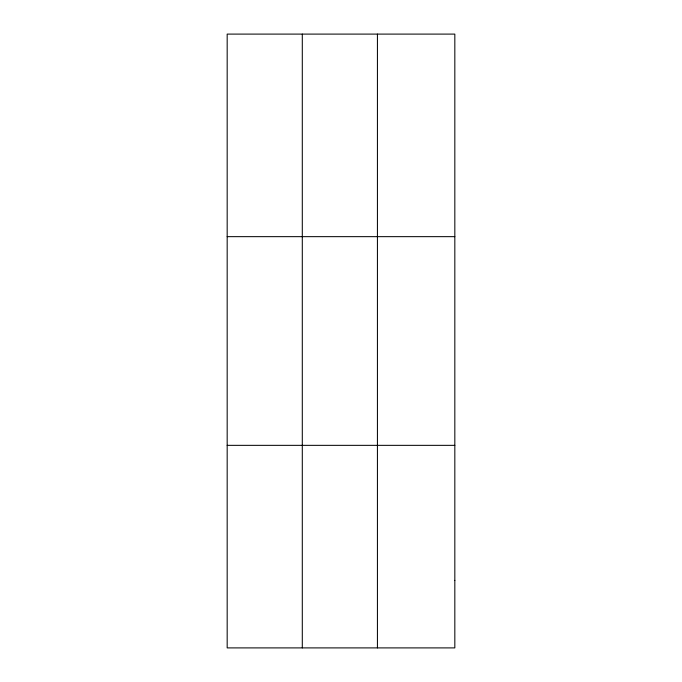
<?xml version="1.0" encoding="UTF-8"?>
<svg xmlns="http://www.w3.org/2000/svg" width="682" height="682" viewBox="0 0 682 682"><rect width="100%" height="100%" fill="white"/><g stroke="black" fill="none" stroke-linecap="round" stroke-linejoin="round"><path stroke-width="1.02" d="M302.297 34.1L302.297 647.9M377.427 34.1L377.427 647.9M227.174 236.654L454.826 236.654M227.174 445.346L454.826 445.346M454.826 580.382L454.826 647.9L227.174 647.9L227.174 34.1L454.826 34.1L454.826 580.382"/></g></svg>
